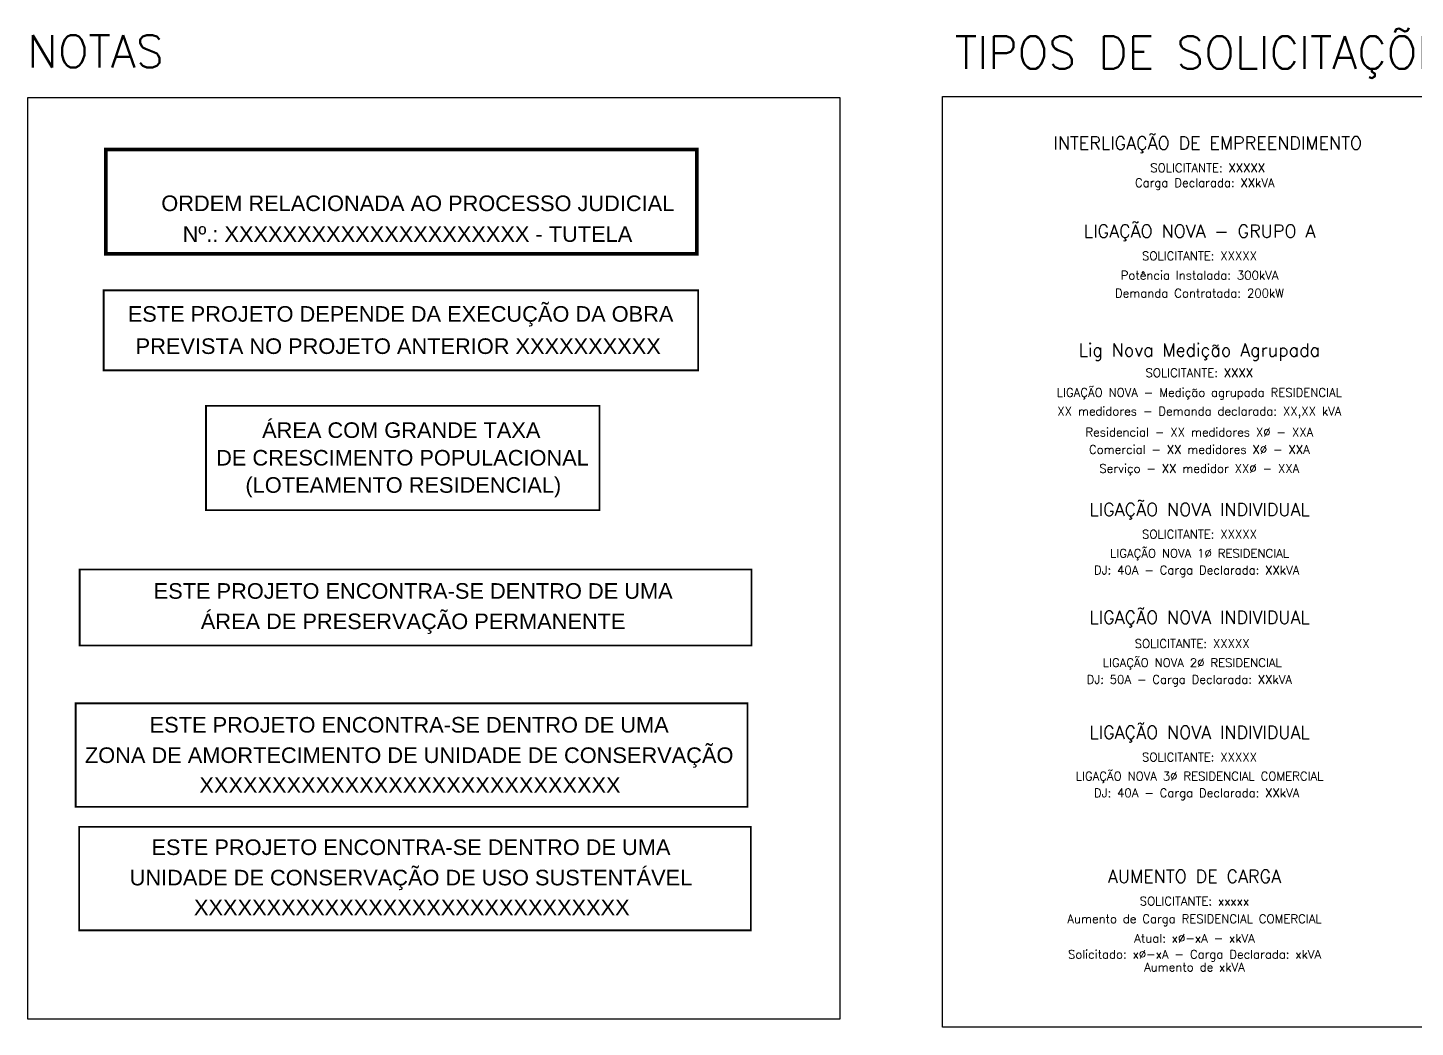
# Model space of a CAD drawing. Header units: millimetres. Extents: x 834033 to 836936, y 7531751 to 7534076.
# Drawn here: x 834892.2 to 835215.8, y 7533254.5 to 7533487.5 of the extents above; entities that cross this region are included whole.
import ezdxf
from ezdxf.enums import TextEntityAlignment as Align

# ---------------------------------------------------------------- set-up
doc = ezdxf.new("R2010")
doc.units = ezdxf.units.MM
for name, color, linetype in [('BT', 2, 'Continuous'), ('DESENHO', 2, 'Continuous'), ('FORMATO', 5, 'Continuous')]:
    doc.layers.add(name, color=color, linetype=linetype)
doc.layers.add('Nomeclatura_Existente', color=2, linetype='Continuous', lineweight=13)
doc.styles.add('ARIAL', font='arial.ttf', dxfattribs={"height": 1.6})
doc.styles.add('Nome. Existente', font='romans.shx', dxfattribs={"height": 2})
doc.styles.add('REGUA120', font='ROMANS.SHX', dxfattribs={"height": 3})
doc.styles.add('ROMANS', font='ROMANS.shx', dxfattribs={"height": 1.8})

# ---------------------------------------------------------------- blocks, each defined once
blk = doc.blocks.new('I$CE67CF130')
at = {"layer": 'FORMATO', "color": 6, "const_width": 0.42}
blk.add_lwpolyline([(0.21, 24.51), (91.99, 24.51), (91.99, 0.21), (0.21, 0.21)], close=True, dxfattribs=at)
at = {"layer": 'BT', "color": 3, "style": 'ARIAL'}
for s, p in [('ÁREA COM GRANDE TAXA', (45.75, 17.03)), ('DE CRESCIMENTO POPULACIONAL', (46.04, 10.59)), ('(LOTEAMENTO RESIDENCIAL)', (46.23, 4.24))]:
    blk.add_text(s, height=3.636, dxfattribs=at).set_placement(p, align=Align.CENTER)

msp = doc.modelspace()

# ---------------------------------------------------------------- linework, layer by layer
for points in [[(834892.165, 7533471.185), (835081.562, 7533471.185), (835081.562, 7533256.308), (834892.165, 7533256.308)], [(835105.54, 7533471.432), (835400.011, 7533471.432), (835400.011, 7533254.459), (835105.54, 7533254.459)]]:
    msp.add_lwpolyline(points, close=True)
at = {"layer": 'FORMATO', "color": 6}
for points, const_width in [([(834910.381, 7533459.107), (835048.24, 7533459.107), (835048.24, 7533434.77), (834910.381, 7533434.77)], 0.84), ([(834909.875, 7533426.257), (835048.545, 7533426.257), (835048.545, 7533407.606), (834909.875, 7533407.606)], 0.42)]:
    msp.add_lwpolyline(points, close=True, dxfattribs=dict(at, const_width=const_width))
at = {"layer": 'FORMATO', "const_width": 0.42}
for points in [[(834904.285, 7533361.171), (835060.962, 7533361.171), (835060.962, 7533343.473), (834904.285, 7533343.473)], [(834903.357, 7533329.969), (835060.034, 7533329.969), (835060.034, 7533305.855), (834903.357, 7533305.855)], [(834904.162, 7533301.166), (835060.84, 7533301.166), (835060.84, 7533277.052), (834904.162, 7533277.052)]]:
    msp.add_lwpolyline(points, close=True, dxfattribs=at)

# ---------------------------------------------------------------- block references
at = {"lineweight": -3}
msp.add_blockref('I$CE67CF130', (834933.534, 7533374.812), dxfattribs=at)

# ---------------------------------------------------------------- texts
at = {"color": 2, "style": 'ARIAL'}
for s, p in [('ESTE PROJETO ENCONTRA-SE DENTRO DE UMA', (834982.061, 7533354.348)), ('ÁREA DE PRESERVAÇÃO PERMANENTE', (834982.061, 7533347.266)), ('ESTE PROJETO ENCONTRA-SE DENTRO DE UMA', (834981.133, 7533323.146)), ('ZONA DE AMORTECIMENTO DE UNIDADE DE CONSERVAÇÃO', (834981.133, 7533316.065)), ('XXXXXXXXXXXXXXXXXXXXXXXXXXXXX', (834981.325, 7533309.111)), ('XXXXXXXXXXXXXXXXXXXXXXXXXXXXXX', (834981.746, 7533280.577))]:
    msp.add_text(s, height=3.63601, dxfattribs=at).set_placement(p, align=Align.CENTER)
at = {"char_height": 7.578, "attachment_point": 1, "style": 'ROMANS'}
for s, insert in [('TIPOS DE SOLICITAÇÕES', (835108.433, 7533485.476)), ('NOTAS', (834892.048, 7533485.77))]:
    msp.add_mtext_dynamic_manual_height_columns(s, width=601.34807, gutter_width=37.89, heights=[0], dxfattribs=dict(at, insert=insert))
at = {"layer": 'BT', "color": 3, "style": 'ARIAL'}
for s, p in [('ORDEM RELACIONADA AO PROCESSO JUDICIAL', (834983.151, 7533444.719)), ('Nº.: XXXXXXXXXXXXXXXXXXXXX - TUTELA', (834980.733, 7533437.55)), ('ESTE PROJETO DEPENDE DA EXECUÇÃO DA OBRA', (834979.126, 7533418.932)), ('PREVISTA NO PROJETO ANTERIOR XXXXXXXXXX', (834978.575, 7533411.416))]:
    msp.add_text(s, height=3.63601, dxfattribs=at).set_placement(p, align=Align.CENTER)
at = {"layer": 'BT', "color": 2, "style": 'ARIAL'}
for s, p in [('ESTE PROJETO ENCONTRA-SE DENTRO DE UMA', (834981.553, 7533294.612)), ('UNIDADE DE CONSERVAÇÃO DE USO SUSTENTÁVEL', (834981.553, 7533287.53))]:
    msp.add_text(s, height=3.63601, dxfattribs=at).set_placement(p, align=Align.CENTER)
at = {"layer": 'DESENHO', "color": 3, "style": 'REGUA120'}
for s, p in [('INTERLIGAÇÃO DE EMPREENDIMENTO', (835167.398, 7533459.075, 0)), ('LIGAÇÃO NOVA - GRUPO A', (835165.489, 7533438.546, 0)), ('Lig Nova Medição Agrupada', (835165.439, 7533410.834, 0)), ('LIGAÇÃO NOVA INDIVIDUAL', (835165.494, 7533373.656, 0)), ('LIGAÇÃO NOVA INDIVIDUAL', (835165.494, 7533348.532, 0)), ('LIGAÇÃO NOVA INDIVIDUAL', (835165.494, 7533321.705, 0)), ('AUMENTO DE CARGA', (835164.312, 7533288.13, 0))]:
    msp.add_text(s, height=3, dxfattribs=at).set_placement(p, align=Align.CENTER)
at = {"layer": 'Nomeclatura_Existente', "lineweight": -3, "style": 'Nome. Existente'}
for s, p in [('SOLICITANTE: XXXXX', (835167.398, 7533454.807, 0)), ('SOLICITANTE: XXXXX', (835165.489, 7533434.278, 0)), ('Potência Instalada: 300kVA', (835165.489, 7533429.807, 0)), ('SOLICITANTE: XXXX', (835165.439, 7533407.037, 0)), ('LIGAÇÃO NOVA - Medição agrupada RESIDENCIAL', (835165.439, 7533402.363, 0)), ('SOLICITANTE: XXXXX', (835165.494, 7533369.388, 0)), ('LIGAÇÃO NOVA 1%%C RESIDENCIAL', (835165.494, 7533364.917, 0)), ('SOLICITANTE: XXXXX', (835163.782, 7533343.889, 0)), ('LIGAÇÃO NOVA 2%%C RESIDENCIAL', (835163.782, 7533339.418, 0)), ('SOLICITANTE: XXXXX', (835165.494, 7533317.437, 0)), ('LIGAÇÃO NOVA 3%%C RESIDENCIAL COMERCIAL', (835165.494, 7533312.966, 0)), ('SOLICITANTE: xxxxx', (835164.312, 7533283.862, 0)), ('Aumento de Carga RESIDENCIAL COMERCIAL', (835164.312, 7533279.391, 0))]:
    msp.add_text(s, height=2, dxfattribs=at).set_placement(p, align=Align.MIDDLE)
at = {"layer": 'Nomeclatura_Existente', "color": 2, "lineweight": -3, "style": 'Nome. Existente'}
for s, p in [('Carga Declarada: XXkVA ', (835167.398, 7533451.003, 0)), ('Demanda Contratada: 200kW', (835165.489, 7533425.596, 0)), ('XX medidores - Demanda declarada: XX,XX kVA', (835165.439, 7533397.821, 0)), ('Residencial - XX medidores X%%C - XXA', (835165.439, 7533393.241, 0)), ('Comercial - XX medidores X%%C - XXA', (835165.439, 7533389.187, 0)), ('Serviço - XX medidor XX%%C - XXA', (835165.439, 7533384.47, 0)), ('DJ: 40A - Carga Declarada: XXkVA ', (835165.494, 7533360.706, 0)), ('DJ: 50A - Carga Declarada: XXkVA ', (835163.782, 7533335.207, 0)), ('DJ: 40A - Carga Declarada: XXkVA ', (835165.494, 7533308.755, 0)), ('Atual: x%%C-xA - xkVA', (835164.312, 7533275.179, 0)), ('Solicitado: x%%C-xA - Carga Declarada: xkVA', (835164.312, 7533271.171, 0)), ('Aumento de xkVA', (835164.312, 7533268.475, 0))]:
    msp.add_text(s, height=2, dxfattribs=at).set_placement(p, align=Align.MIDDLE)

doc.saveas('drawing.dxf')
